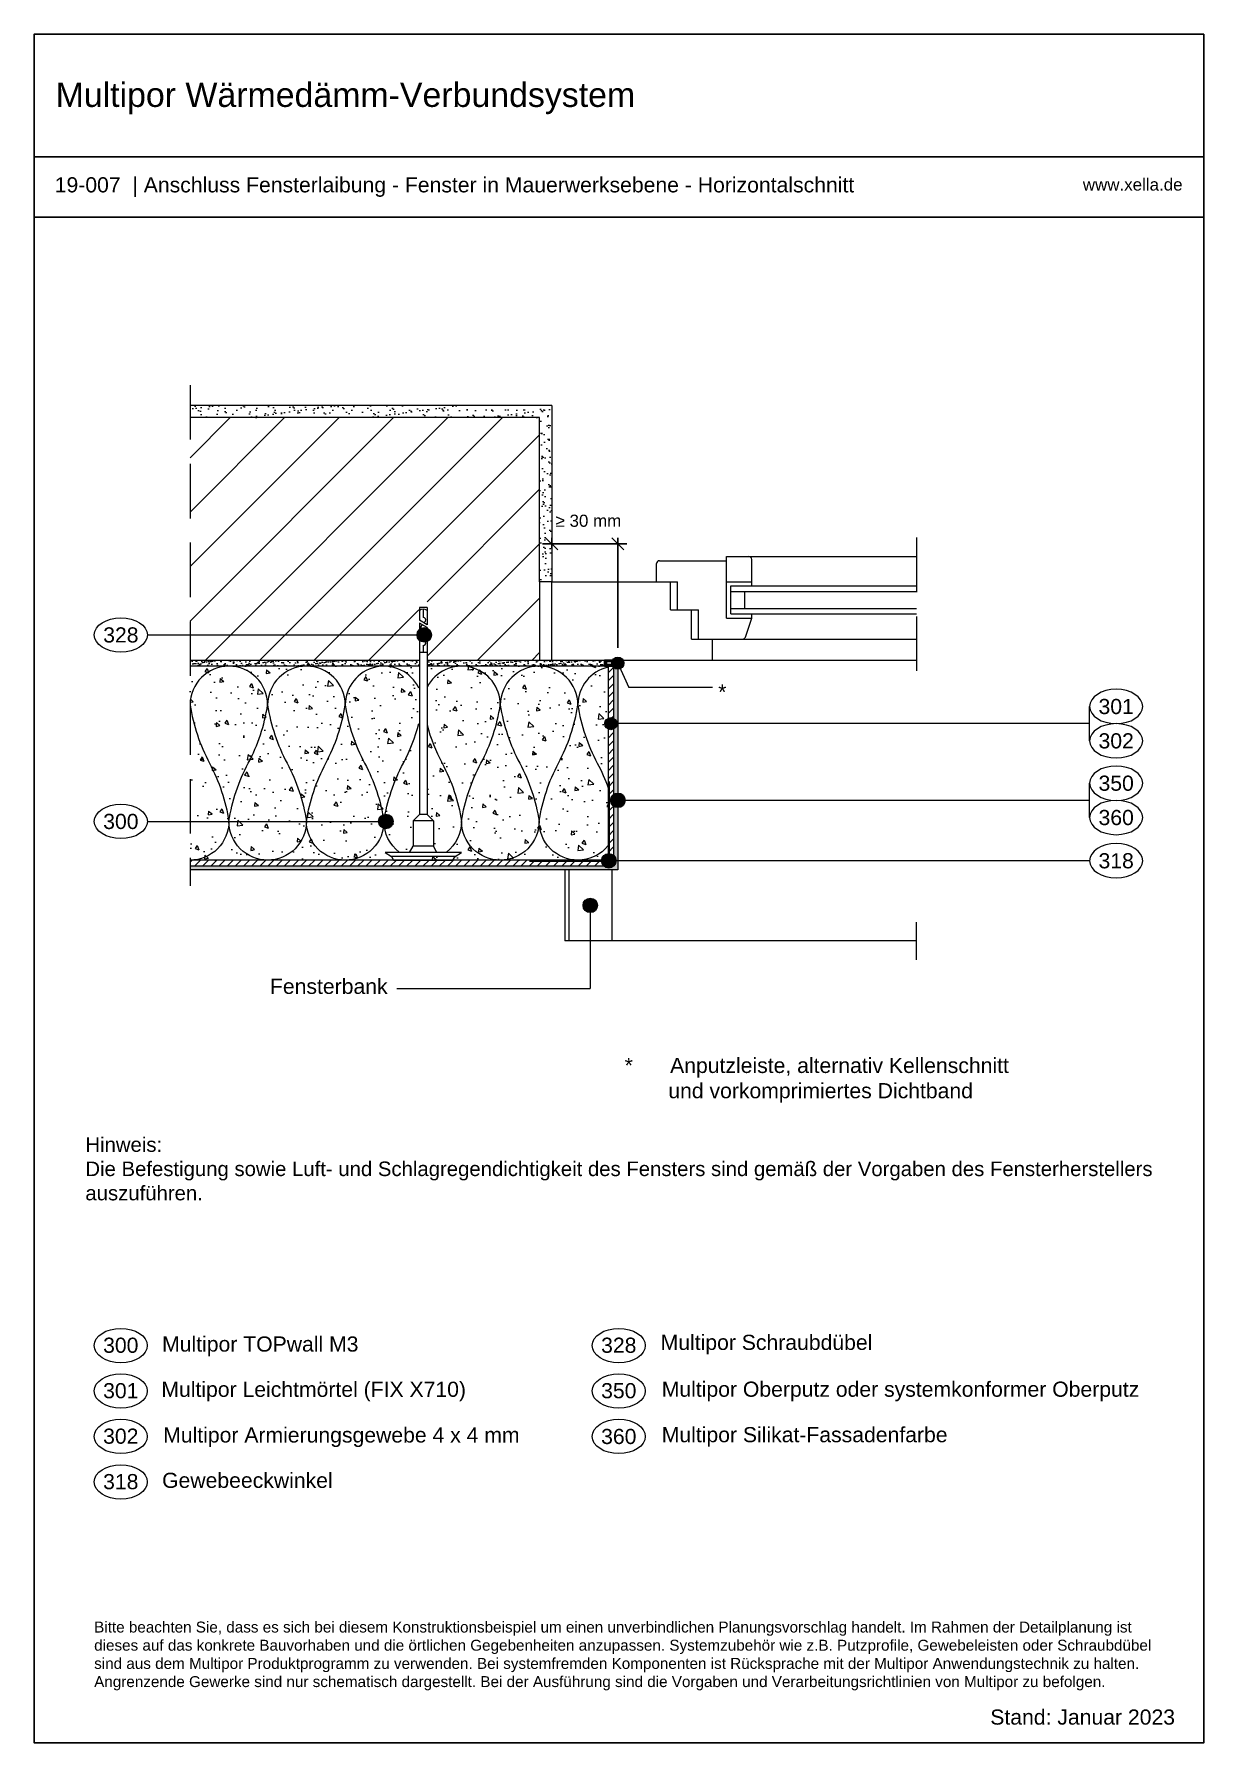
# Model space of a CAD drawing. Header units: millimetres. Extents: x 10361 to 11326, y 3284 to 4694.
import ezdxf
from ezdxf.enums import TextEntityAlignment as Align

# ---------------------------------------------------------------- set-up
doc = ezdxf.new("R2010")
doc.units = ezdxf.units.MM
doc.header["$LTSCALE"] = 20
doc.linetypes.add('HHSTRICHLIERT', pattern=[65, 45, -20])
doc.linetypes.add('WIN_SOLID', pattern=[0])
for name, color, linetype, lineweight in [('Xella 025', 7, 'Continuous', 15), ('Xella 035', 7, 'Continuous', 15), ('Xella-Rahmen', 7, 'Continuous', 25), ('Xella-Schraff', 7, 'Continuous', 13), ('Xella-Text', 7, 'WIN_SOLID', 13)]:
    doc.layers.add(name, color=color, linetype=linetype, lineweight=lineweight)
doc.styles.get("Standard").update_dxf_attribs({"font": 'romans.shx'})
doc.styles.add('Standard IBN', font='arial.ttf', dxfattribs={"height": 25})
doc.dimstyles.new('IBN-Xella', dxfattribs={"dimtxt": 25, "dimasz": 25, "dimexe": 25, "dimexo": 20, "dimgap": 20, "dimtad": 1, "dimdec": 1, "dimlfac": 0.1, "dimdsep": 46, "dimtxsty": 'Standard', "dimblk": 'OBLIQUE', "dimcen": 10, "dimdle": 15, "dimadec": 0, "dimazin": 0, "dimtfac": 1, "dimtdec": 1, "dimtix": 1, "dimtofl": 0, "dimtmove": 2, "dimatfit": 0, "dimldrblk": 'OBLIQUE', "dimfxl": 1, "dimtolj": 1, "dimtzin": 0, "dimarcsym": 1})
pattern_1 = [(37.5, (-1152.6488, 155.4227), (-0.1600031, 4.8941324), [0, -3.8608, 0, -4.318, 0, -4.1275]), (7.5, (-1152.649, 155.4227), (4.4952328, 7.168251), [0, -2.0828, 0, -3.4798, 0, -1.3335]), (327.5, (-1155.773, 155.4227), (7.9099237, 0.0143718), [0, -1.27, 0, -4.572, 0, -5.969]), (317.5, (-1155.773, 155.4227), (7.6355645, 2.2292932), [0, -0.635, 0, -2.9972, 0, -3.429])]

# ---------------------------------------------------------------- blocks, each defined once
blk = doc.blocks.new('_Oblique')
at = {"color": 0, "linetype": 'ByBlock', "lineweight": -2}
blk.add_line((-0.5, -0.5), (0.5, 0.5), dxfattribs=at)
blk = doc.blocks.new('*D12')
at = {"layer": 'DEFPOINTS', "color": 0}
for p in [(10842.8, 4273.4), (10788.2, 4259.6), (10842.8, 4177.4)]:
    blk.add_point(p, dxfattribs=at)
at = {"layer": 'Xella-Text', "color": 0, "lineweight": -2}
for p, q in [((10780.7, 4273.4), (10850.3, 4273.4)), ((10788.2, 4269.6), (10788.2, 4278.4)), ((10842.8, 4187.4), (10842.8, 4278.4))]:
    blk.add_line(p, q, dxfattribs=at)
at = {"layer": 'Xella-Text', "color": 0, "lineweight": -2, "xscale": 10, "yscale": 10, "zscale": 10}
for p, rotation in [((10788.2, 4273.4), 90), ((10842.8, 4273.4), 270)]:
    blk.add_blockref('_Oblique', p, dxfattribs=dict(at, rotation=rotation))
at = {"layer": 'Xella-Text', "color": 0, "insert": (10818.5, 4292.3), "char_height": 25, "attachment_point": 5, "style": 'Standard IBN'}
blk.add_mtext('\\A1;{\\H0.4x;≥ 30 mm} ', dxfattribs=at)

msp = doc.modelspace()

# ---------------------------------------------------------------- hatches: boundary and pattern name
at = {"layer": 'Xella 025'}
h = msp.add_hatch(color=256, dxfattribs=at)
h.paths.add_polyline_path([(10831.83, 4177.44), (10831.83, 4172.44), (10842.83, 4172.44), (10842.83, 4177.44)])
h.paths.add_polyline_path([(10833.33, 4175.94), (10833.33, 4173.94), (10841.33, 4173.94), (10841.33, 4175.94)], flags=16)
at = {"layer": 'Xella-Schraff'}
h = msp.add_hatch(dxfattribs=at)
h.set_pattern_fill('AR-SAND', color=256, scale=0.2, style=0)
h.set_pattern_definition([(37.5, (-1152.649, 155.423), (-0.3200063, 9.7882647), [0, -7.7216, 0, -8.636, 0, -8.255]), (7.5, (-1152.649, 155.423), (8.990466, 14.336502), [0, -4.1656, 0, -6.9596, 0, -2.667]), (327.5, (-1158.897, 155.423), (15.8198474, 0.0287437), [0, -2.54, 0, -9.144, 0, -11.938]), (317.5, (-1158.897, 155.423), (15.271129, 4.458586), [0, -1.27, 0, -5.9944, 0, -6.858])])
h.paths.add_polyline_path([(10489.87, 4387.44), (10788.2, 4387.44), (10788.2, 4242.04), (10778.2, 4242.04), (10778.2, 4377.44), (10489.87, 4377.44)])
h = msp.add_hatch(dxfattribs=at)
h.set_pattern_fill('ANSI31', color=256, scale=10, style=0)
h.set_pattern_definition([(45, (-1152.65, 155.423), (-22.45064, 22.45064), [])])
h.paths.add_polyline_path([(10489.87, 4177.41), (10678.68, 4177.41), (10678.68, 4257.89), (10680.25, 4258.73), (10682.01, 4259.02), (10683.76, 4258.73), (10685.33, 4257.89), (10685.33, 4177.41), (10778.2, 4177.41), (10778.2, 4377.44), (10489.87, 4377.44)])
h = msp.add_hatch(dxfattribs=at)
h.set_pattern_fill('AR-SAND', color=256, scale=0.1, style=0)
h.set_pattern_definition([(37.5, (-1152.6488, 155.4227), (-0.1600031, 4.8941324), [0, -3.8608, 0, -4.318, 0, -4.1275]), (7.5, (-1152.649, 155.4227), (4.4952328, 7.168251), [0, -2.0828, 0, -3.4798, 0, -1.3335]), (327.5, (-1155.773, 155.4227), (7.9099237, 0.0143718), [0, -1.27, 0, -4.572, 0, -5.969]), (317.5, (-1155.773, 155.4227), (7.6355645, 2.2292932), [0, -0.635, 0, -2.9972, 0, -3.429])])
h.paths.add_polyline_path([(10489.87, 4007.41), (10839.29, 4007.41), (10839.29, 4177.44), (10842.83, 4177.44), (10842.83, 4004.41), (10489.87, 4004.41)])
h = msp.add_hatch(dxfattribs=at)
h.set_pattern_fill('AR-SAND', color=256, scale=0.1, style=0)
h.set_pattern_definition(pattern_1)
h.paths.add_polyline_path([(10489.87, 4177.41), (10489.87, 4172.41), (10678.68, 4172.41), (10678.68, 4177.41)])
h = msp.add_hatch(dxfattribs=at)
h.set_pattern_fill('ANSI31', color=256, scale=1.5, style=0)
h.paths.add_polyline_path([(10489.87, 4012.41), (10834.83, 4012.41), (10834.83, 4172.41), (10839.29, 4172.44), (10839.29, 4007.41), (10489.87, 4007.41)])
h = msp.add_hatch(dxfattribs=at)
h.set_pattern_fill('AR-CONC', color=256, scale=0.2, angle=270)
h.paths.add_polyline_path([(10690.87, 4046.76), (10690.87, 4024.6), (10673.14, 4024.6), (10673.14, 4046.76)], flags=16)
h.paths.add_polyline_path([(10669.94, 4019.06), (10673.14, 4024.6), (10690.87, 4024.6), (10694.07, 4019.06)], flags=16)
h.paths.add_polyline_path([(10715.24, 4019.06), (10709.7, 4015.74), (10654.31, 4015.74), (10648.77, 4019.06)], flags=16)
h.paths.add_polyline_path([(10685.33, 4172.41), (10685.33, 4052.3), (10678.68, 4052.3), (10678.68, 4172.41), (10489.87, 4172.41), (10489.87, 4012.41), (10834.33, 4012.41), (10834.83, 4172.41)])
h = msp.add_hatch(dxfattribs=at)
h.set_pattern_fill('AR-SAND', color=256, scale=0.1, style=0)
h.set_pattern_definition(pattern_1)
h.paths.add_polyline_path([(10685.33, 4177.41), (10685.33, 4172.44), (10831.83, 4172.44), (10831.83, 4177.41)])
at = {"layer": 'Xella-Text', "linetype": 'Continuous'}
for points in [[(10689.09, 4198.19, 1), (10677.09, 4198.19, 1)], [(10837.83, 4174.94, -1), (10847.83, 4174.94, -1)], [(10832.06, 4125, -1), (10842.06, 4125, -1)], [(10836.83, 4061.74, -1), (10848.83, 4061.74, -1)], [(10657.41, 4044.34, 1), (10645.41, 4044.34, 1)], [(10829.33, 4011.91, -1), (10841.33, 4011.91, -1)], [(10814.05, 3975.11, 1), (10826.05, 3975.11, 1)]]:
    msp.add_hatch(color=256, dxfattribs=at).paths.add_polyline_path(points)

# ---------------------------------------------------------------- linework, layer by layer
at = {"layer": 'Xella 025', "linetype": 'HHSTRICHLIERT', "ltscale": 0.05}
for p, q in [((10489.87, 4404.31), (10489.87, 3991.27)), ((11089.26, 4278.47), (11089.26, 4161.76))]:
    msp.add_line(p, q, dxfattribs=at)
at = {"layer": 'Xella 025', "linetype": 'WIN_SOLID', "lineweight": 5}
msp.add_line((10778.2, 4242.04), (10778.2, 4377.44), dxfattribs=at)
at = {"layer": 'Xella 025'}
for p, q in [((10874.76, 4242.04), (10874.76, 4257.04)), ((10877.06, 4259.35), (10932.46, 4259.35)), ((10932.46, 4262.81), (10950.92, 4262.81)), ((10932.46, 4212.04), (10932.46, 4262.81)), ((10950.92, 4262.81), (11089.26, 4262.81)), ((10953.23, 4242.04), (10953.23, 4260.51)), ((10788.2, 4242.04), (10892.07, 4242.04)), ((10886.3, 4218.96), (10886.3, 4242.04)), ((10892.07, 4218.96), (10892.07, 4242.04)), ((10932.46, 4242.04), (10953.23, 4242.04)), ((10935.92, 4215.5), (10935.92, 4238.58)), ((10935.92, 4238.58), (11089.26, 4238.58)), ((10935.92, 4233.96), (11089.26, 4233.96)), ((10947.46, 4220.11), (10947.46, 4233.96)), ((10953.23, 4238.58), (10953.23, 4242.04)), ((10685.33, 4220.8), (10679.03, 4220.8)), ((10679.03, 4220.8), (10679.03, 4210.26)), ((10680.52, 4219.2), (10679.03, 4218.42)), ((10682.18, 4219.47), (10680.52, 4219.2)), ((10683.84, 4219.2), (10682.18, 4219.47)), ((10682.18, 4219.47), (10682.18, 4212.52)), ((10685.33, 4218.42), (10683.84, 4219.2)), ((10685.33, 4220.8), (10685.33, 4206.62)), ((10886.3, 4218.96), (10909.38, 4218.96)), ((10903.61, 4194.73), (10903.61, 4218.96)), ((10909.38, 4194.73), (10909.38, 4218.96)), ((10935.92, 4220.11), (11089.26, 4220.11)), ((10935.92, 4215.5), (11089.26, 4215.5)), ((10953.23, 4212.04), (10953.23, 4215.5)), ((10685.33, 4206.62), (10679.03, 4210.26)), ((10685.33, 4204.2), (10679.03, 4207.83)), ((10679.03, 4207.83), (10679.03, 4050.05)), ((10680.21, 4205.02), (10680.1, 4204.02)), ((10680.1, 4204.02), (10680.46, 4203.09)), ((10680.77, 4205.84), (10680.21, 4205.02)), ((10680.46, 4203.09), (10681.21, 4202.43)), ((10681.65, 4206.32), (10680.77, 4205.84)), ((10681.21, 4202.43), (10682.18, 4202.19)), ((10683.2, 4212.26), (10682.18, 4212.52)), ((10683.09, 4201.98), (10682.18, 4202.19)), ((10682.37, 4208.33), (10683.36, 4208.69)), ((10683.82, 4201.4), (10683.09, 4201.98)), ((10683.97, 4211.53), (10683.2, 4212.26)), ((10683.36, 4208.69), (10684.06, 4209.48)), ((10684.23, 4200.55), (10683.82, 4201.4)), ((10684.28, 4210.52), (10683.97, 4211.53)), ((10684.06, 4209.48), (10684.28, 4210.52)), ((10684.23, 4199.62), (10684.23, 4200.55)), ((10685.33, 4204.2), (10685.33, 4050.05)), ((10932.46, 4212.04), (10953.23, 4212.04)), ((10947.99, 4196.3), (10953.23, 4212.04)), ((10680.54, 4197.2), (10680.13, 4196.35)), ((10680.13, 4196.35), (10680.13, 4195.42)), ((10680.13, 4195.42), (10680.54, 4194.58)), ((10681.27, 4197.78), (10680.54, 4197.2)), ((10680.54, 4194.58), (10681.27, 4193.99)), ((10682.18, 4197.99), (10681.27, 4197.78)), ((10681.27, 4193.99), (10682.18, 4193.79)), ((10682.18, 4197.99), (10683.09, 4198.19)), ((10683.09, 4193.58), (10682.18, 4193.79)), ((10682.18, 4189.59), (10683.09, 4189.79)), ((10682.18, 4189.59), (10682.18, 4184.05)), ((10683.09, 4198.19), (10683.82, 4198.78)), ((10683.82, 4193), (10683.09, 4193.58)), ((10683.09, 4189.79), (10683.82, 4190.38)), ((10683.82, 4198.78), (10684.23, 4199.62)), ((10684.23, 4192.15), (10683.82, 4193)), ((10683.82, 4190.38), (10684.23, 4191.22)), ((10684.23, 4191.22), (10684.23, 4192.15)), ((10903.61, 4194.73), (10945.8, 4194.73)), ((10920.92, 4177.41), (10920.92, 4194.73)), ((10945.8, 4194.73), (11089.26, 4194.73)), ((10678.68, 4172.41), (10489.87, 4172.41)), ((10679.03, 4184.05), (10685.33, 4184.05)), ((10834.83, 4172.41), (10685.33, 4172.41)), ((10842.83, 4177.44), (11089.26, 4177.41)), ((10679.03, 4050.05), (10673.78, 4044.8)), ((10685.33, 4050.05), (10679.03, 4050.05)), ((10685.33, 4050.05), (10690.58, 4044.8)), ((10690.58, 4044.8), (10673.78, 4044.8)), ((10673.78, 4044.8), (10673.78, 4023.86)), ((10690.58, 4044.8), (10690.58, 4023.86)), ((10713.68, 4018.61), (10650.68, 4018.61)), ((10650.68, 4018.61), (10655.93, 4015.46)), ((10670.75, 4018.61), (10673.78, 4023.86)), ((10690.58, 4023.86), (10673.78, 4023.86)), ((10693.55, 4018.61), (10690.58, 4023.86)), ((10708.43, 4015.46), (10713.68, 4018.61)), ((10708.43, 4015.46), (10655.93, 4015.46)), ((10655.93, 4015.46), (10657.75, 4012.31)), ((10657.75, 4012.31), (10706.61, 4012.31)), ((10706.61, 4012.31), (10708.43, 4015.46)), ((10799.13, 4004.41), (10799.13, 3945.81)), ((10802.23, 4004.41), (10802.23, 3945.81)), ((10837.88, 4004.41), (10837.88, 3945.81)), ((11089.26, 3945.81), (10799.13, 3945.81))]:
    msp.add_line(p, q, dxfattribs=at)
at = {"layer": 'Xella 025', "lineweight": 5}
msp.add_line((11089.26, 3930.31), (11089.26, 3961.31), dxfattribs=at)
at = {"layer": 'Xella 025'}
for points in [[(10788.2, 4387.44), (10788.2, 4242.04)], [(10842.83, 4177.44), (10842.83, 4004.41), (10489.87, 4004.41)], [(10489.87, 4177.41), (10678.68, 4177.41)], [(10839.29, 4172.44), (10839.29, 4007.41), (10489.87, 4007.41)], [(10685.33, 4177.41), (10834.83, 4177.41), (10834.83, 4175.94)], [(10834.83, 4173.94), (10834.83, 4012.41)], [(10839.29, 4177.44), (10839.29, 4175.94)], [(10834.83, 4012.41), (10489.87, 4012.41)]]:
    msp.add_lwpolyline(points, dxfattribs=at)
for points in [[(10831.83, 4177.44), (10842.83, 4177.44), (10842.83, 4172.44), (10831.83, 4172.44)], [(10831.83, 4177.44), (10831.83, 4172.44), (10842.83, 4172.44), (10842.83, 4177.44)], [(10833.33, 4175.94), (10833.33, 4173.94), (10841.33, 4173.94), (10841.33, 4175.94)]]:
    msp.add_lwpolyline(points, close=True, dxfattribs=at)
for centre, start, end in [((10877.06, 4257.04), 90, 180), ((10950.92, 4260.51), 0, 90), ((10945.8, 4197.03), 270, 341.56505)]:
    msp.add_arc(centre, 2.31, start, end, dxfattribs=at)
at = {"layer": 'Xella 035', "lineweight": 40}
msp.add_lwpolyline([(10769.83, 4011.91), (10835.33, 4011.91), (10835.33, 4077.41)], dxfattribs=at)
at = {"layer": 'Xella-Rahmen', "linetype": 'Continuous', "lineweight": -3}
for p, q in [((10361.21, 4592.63), (11326.26, 4592.63)), ((10361.21, 4542.63), (11326.26, 4542.63))]:
    msp.add_line(p, q, dxfattribs=at)
msp.add_lwpolyline([(11326.26, 4693.7), (10361.21, 4693.7), (10361.21, 3284.35), (11326.26, 3284.35)], close=True, dxfattribs=at)
at = {"layer": 'Xella-Schraff'}
for points in [[(10553.86, 4012.41, -0.4142136), (10521.87, 4044.41, -0.0843274), (10537.86, 4092.4, 0.0843274), (10553.86, 4140.39, 1), (10489.87, 4140.39, 0.0843274), (10505.87, 4092.4, -0.0843274), (10521.87, 4044.41, -0.4142136), (10489.87, 4012.41)], [(10617.85, 4012.41, -0.4142136), (10585.85, 4044.41, -0.0843274), (10601.85, 4092.4, 0.0843274), (10617.85, 4140.39, 1), (10553.86, 4140.39, 0.0843274), (10569.86, 4092.4, -0.0843274), (10585.85, 4044.41, -0.4142136), (10553.86, 4012.41)], [(10678.68, 4154.23, 0.798042), (10617.85, 4140.39, 0.0843274), (10633.84, 4092.4, -0.0843274), (10649.84, 4044.41, -0.4142136), (10617.85, 4012.41)], [(10745.82, 4012.41, -0.4142136), (10713.82, 4044.41, -0.0843274), (10729.82, 4092.4, 0.0843274), (10745.82, 4140.39, 0.7880216), (10685.33, 4154.93, 0.7880216)], [(10809.8, 4012.41, -0.4142136), (10777.81, 4044.41, -0.0843274), (10793.81, 4092.4, 0.0843274), (10809.8, 4140.39, 1), (10745.82, 4140.39, 0.0843274), (10761.81, 4092.4, -0.0843274), (10777.81, 4044.41, -0.4142136), (10745.82, 4012.41)], [(10834.83, 4171.61, 0.3512617), (10809.8, 4140.39, 0.0843274), (10825.8, 4092.4, -0.0370279), (10834.83, 4071.96)], [(10662.31, 4019.06, -0.2326792), (10649.84, 4044.41, -0.0843274), (10665.83, 4092.4, 0.0585513), (10678.68, 4125.22)], [(10685.33, 4123.91, 0.0562996), (10697.83, 4092.4, -0.0843274), (10713.82, 4044.41, -0.2326792), (10701.35, 4019.06, -0.2326792)], [(10834.83, 4024.47, -0.2283812), (10809.8, 4012.41)]]:
    msp.add_lwpolyline(points, format="xyb", dxfattribs=at)
at = {"layer": 'Xella-Text'}
for p, q in [((10788.2, 4387.44), (10489.87, 4387.44)), ((10778.2, 4377.44), (10489.87, 4377.44)), ((10842.83, 4174.94), (10851.93, 4154.82)), ((10920.92, 4154.82), (10851.93, 4154.82)), ((11232.03, 4110.84), (11232.03, 4139.16)), ((11232.03, 4047.58), (11232.03, 4075.89))]:
    msp.add_line(p, q, dxfattribs=at)
at = {"layer": 'Xella-Text', "linetype": 'Continuous'}
for p, q in [((10454.64, 4198.19), (10683.09, 4198.19)), ((11232.03, 4125), (10837.06, 4125)), ((11232.03, 4061.74), (10842.83, 4061.74)), ((10454.57, 4044.34), (10651.41, 4044.34)), ((11232.03, 4011.91), (10835.33, 4011.91)), ((10820.05, 3975.11), (10820.05, 3906.51)), ((10660.46, 3906.51), (10820.05, 3906.51))]:
    msp.add_line(p, q, dxfattribs=at)
at = {"layer": 'Xella-Text'}
msp.add_lwpolyline([(10788.2, 4177.41), (10788.2, 4242.04), (10778.2, 4242.04), (10778.2, 4177.41)], dxfattribs=at)
at = {"layer": 'Xella-Text', "linetype": 'Continuous'}
for centre, radius in [((10683.09, 4198.19), 6), ((10842.83, 4174.94), 5), ((10837.06, 4125), 5), ((10842.83, 4061.74), 6), ((10651.41, 4044.34), 6), ((10835.33, 4011.91), 6), ((10820.05, 3975.11), 6)]:
    msp.add_circle(centre, radius, dxfattribs=at)
at = {"layer": 'Xella-Text'}
for centre in [(10432.74, 4198.19), (10432.74, 4044.34), (10432.68, 3612.05), (10843.55, 3612.05), (10432.68, 3574.55), (10843.55, 3574.55), (10432.68, 3537.05), (10843.55, 3537.05), (10432.68, 3499.55)]:
    msp.add_ellipse(centre, major_axis=(21.9, 0), ratio=0.6465518, dxfattribs=at)
at = {"layer": 'Xella-Text', "ltscale": 120, "extrusion": (0, 0, -1)}
for centre in [(11253.93, 4139.16), (11253.93, 4110.84), (11253.93, 4075.89), (11253.93, 4047.58)]:
    msp.add_ellipse(centre, major_axis=(-21.9, 0), ratio=0.6465518, dxfattribs=at)
at = {"layer": 'Xella-Text', "extrusion": (0, 0, -1)}
msp.add_ellipse((11253.93, 4011.91), major_axis=(-21.9, 0), ratio=0.6465518, dxfattribs=at)

# ---------------------------------------------------------------- texts
at = {"layer": 'Xella-Rahmen', "style": 'Standard IBN'}
msp.add_text('Stand: Januar 2023', height=12.5, dxfattribs=at).set_placement((11150.06, 3299.35))
at = {"layer": 'Xella-Rahmen', "linetype": 'Continuous', "insert": (11226.42, 4574.7), "char_height": 10, "width": 607.6215, "attachment_point": 1, "style": 'Standard IBN'}
msp.add_mtext('{www.xella.de}', dxfattribs=at)
at = {"layer": 'Xella-Rahmen', "linetype": 'Continuous', "lineweight": -3, "attachment_point": 1, "style": 'Standard IBN'}
for s, insert, char_height, width in [('{\\H0.68571x;Hinweis: \\PDie Befestigung sowie Luft- und Schlagregendichtigkeit des Fensters sind gemäß der Vorgaben des Fensterherstellers auszuführen.}', (10403.47, 3783.82), 17.5, 925.3044), ('{Bitte beachten Sie, dass es sich bei diesem Konstruktionsbeispiel um einen unverbindlichen Planungsvorschlag handelt. Im Rahmen der Detailplanung ist dieses auf das konkrete Bauvorhaben und die örtlichen Gegebenheiten anzupassen. Systemzubehör wie z.B. Putzprofile, Gewebeleisten oder Schraubdübel sind aus dem Multipor Produktprogramm zu verwenden. Bei systemfremden Komponenten ist Rücksprache mit der Multipor Anwendungstechnik zu halten.  Angrenzende Gewerke sind nur schematisch dargestellt. Bei der Ausführung sind die Vorgaben und Verarbeitungsrichtlinien von Multipor zu befolgen.}', (10410.71, 3384.35), 9, 875.3657)]:
    msp.add_mtext(s, dxfattribs=dict(at, insert=insert, char_height=char_height, width=width))
at = {"layer": 'Xella-Text', "style": 'Standard IBN'}
for s, p in [('328', (10432.74, 4198.19)), ('*', (10928.97, 4151.11)), ('300', (10432.74, 4044.34)), ('318', (11253.93, 4011.91)), ('300', (10432.67, 3612.3)), ('328', (10843.55, 3612.3)), ('301', (10432.67, 3574.8)), ('350', (10843.55, 3574.8)), ('302', (10432.68, 3537.3)), ('360', (10843.55, 3537.05)), ('318', (10432.67, 3499.8))]:
    msp.add_text(s, height=12.5, dxfattribs=at).set_placement(p, align=Align.MIDDLE_CENTER)
at = {"layer": 'Xella-Text', "ltscale": 120, "style": 'Standard IBN'}
for s, p in [('301', (11253.93, 4139.16)), ('302', (11253.93, 4110.84)), ('350', (11253.93, 4075.89)), ('360', (11253.93, 4047.58))]:
    msp.add_text(s, height=12.5, dxfattribs=at).set_placement(p, align=Align.MIDDLE_CENTER)
at = {"layer": 'Xella-Text', "style": 'Standard IBN'}
for s, p in [('Multipor TOPwall M3', (10466.76, 3607.04)), ('Multipor Schraubdübel', (10878.08, 3608.43)), ('Multipor Leichtmörtel (FIX X710)', (10466.16, 3569.71)), ('Multipor Armierungsgewebe 4 x 4 mm', (10467.66, 3532.05)), ('Gewebeeckwinkel', (10466.77, 3494.62))]:
    msp.add_text(s, height=12.5, dxfattribs=at).set_placement(p)
at = {"layer": 'Xella-Text', "linetype": 'Continuous', "lineweight": -3, "attachment_point": 1, "style": 'Standard IBN'}
for s, insert, char_height, width in [('{Multipor Wärmedämm-Verbundsystem }', (10378.91, 4653.7), 20, 563.093), ('{19-007  | Anschluss Fensterlaibung - Fenster in Mauerwerksebene - Horizontalschnitt }', (10378.18, 4575.7), 12.5, 897.8586)]:
    msp.add_mtext(s, dxfattribs=dict(at, insert=insert, char_height=char_height, width=width))
at = {"layer": 'Xella-Text', "char_height": 12.5, "attachment_point": 1, "style": 'Standard IBN'}
for s, insert, width in [('Fensterbank', (10555.76, 3914.59), 645.6765), ('\\pxi-3,l4,t4;*^IAnputzleiste, alternativ Kellenschnitt\\P\\pi0,l0,tz;          und vorkomprimiertes Dichtband', (10835.9, 3849.35), 645.6765), ('{Multipor Oberputz oder systemkonformer Oberputz}', (10879.01, 3582.3), 480.4109), ('{Multipor Silikat-Fassadenfarbe}', (10879.01, 3544.8), 480.4109)]:
    msp.add_mtext(s, dxfattribs=dict(at, insert=insert, width=width))

# ---------------------------------------------------------------- dimensions: what is measured, and where the dimension line sits
at = {"layer": 'Xella-Text'}
dim = msp.add_linear_dim(base=(10842.83, 4273.36), p1=(10788.2, 4259.63), p2=(10842.83, 4177.44), text='{\\H0.4x;≥ 30 mm} ', dimstyle='IBN-Xella', override={"dimtxt": 10, "dimasz": 10, "dimexe": 5, "dimexo": 10, "dimgap": 5, "dimtxsty": 'Standard IBN', "dimdle": 7.5}, dxfattribs=at)
dim.commit()
dim.dimension.update_dxf_attribs({"geometry": '*D12', "text_midpoint": (10818.53, 4292.35), "dimtype": 160})

doc.saveas('drawing.dxf')
